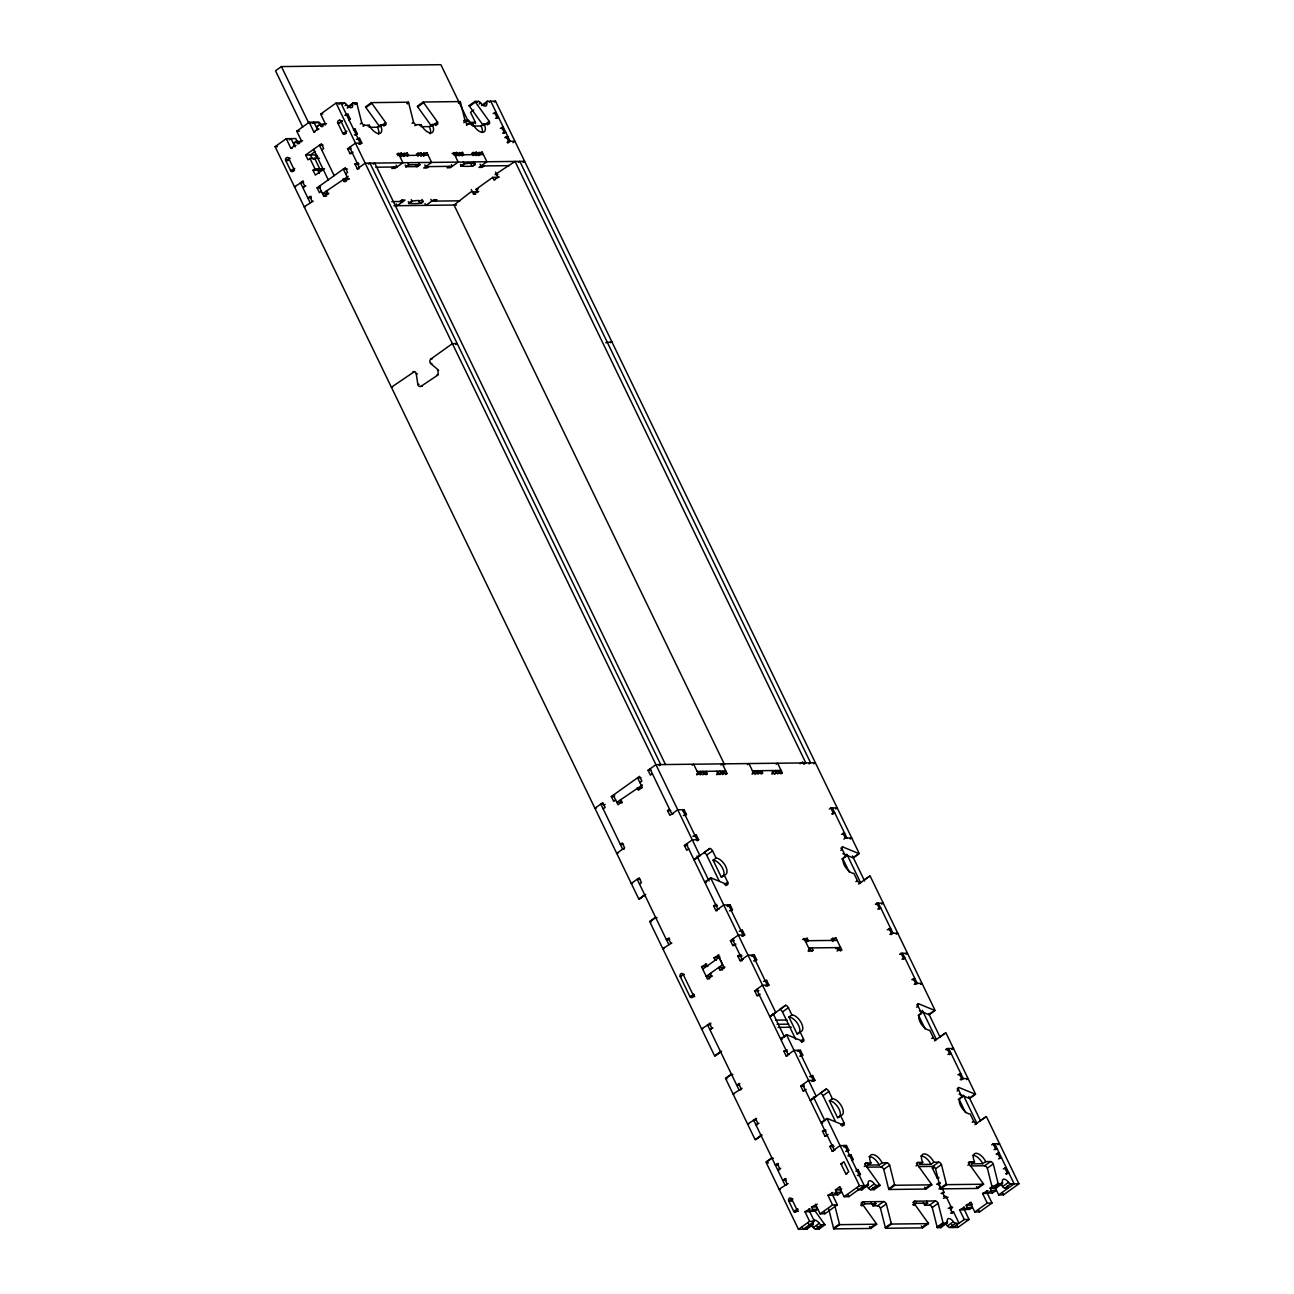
<?xml version="1.0" encoding="UTF-8"?>
<svg xmlns="http://www.w3.org/2000/svg" width="1294" height="1294" viewBox="0 0 1294 1294"><rect width="100%" height="100%" fill="white"/><g stroke="black" fill="none" stroke-linecap="round" stroke-linejoin="round"><path stroke-width="1.5" d="M645.755 894.38L639.252 899.023L645.156 894.801M725.788 885.63L727.26 884.578A2.782 1.391 54.4 0 0 727.697 882.152L724.203 874.938A9.754 4.853 54.4 0 0 725.708 866.446A9.754 4.853 54.4 0 0 716.067 858.1L712.573 850.886A2.782 1.391 54.4 0 0 709.824 848.492L694.36 859.637L700.264 855.415M859.604 883.333L869.697 876.087M721.567 1051.197L715.064 1055.855L720.968 1051.634M801.601 1042.463L803.073 1041.395A2.782 1.391 54.4 0 0 803.509 1038.969L800.015 1031.755A9.754 4.853 54.4 0 0 801.52 1023.279A9.754 4.853 54.4 0 0 791.879 1014.917L788.386 1007.702A2.782 1.391 54.4 0 0 785.62 1005.309L770.173 1016.453L776.077 1012.248M762.069 1134.967L755.567 1139.61L761.47 1135.388M842.087 1126.217L843.575 1125.165A2.782 1.391 54.4 0 0 843.995 1122.739L840.502 1115.525A9.754 4.853 54.4 0 0 842.022 1107.033A9.754 4.853 54.4 0 0 832.365 1098.687L828.872 1091.473A2.782 1.391 54.4 0 0 826.122 1089.079L810.659 1100.224L816.563 1096.002M934.478 1040.894L945.51 1032.903M975.919 1123.92L985.996 1116.673M464.303 120.876L468.024 120.843L440.882 64.7L281.429 66.576L275.525 70.798L302.667 126.941M644.752 894.914L638.848 899.136L275.088 146.659L286.233 138.684L295.776 138.587L297.523 142.194M302.602 140.771L301.421 140.787L296.763 131.163L309.201 122.267L318.728 122.17L320.475 125.777M326.525 123.674L325.328 123.69L320.669 114.066L336.084 103.035L344.236 102.954A2.782 1.391 54.4 0 1 346.517 104.539A5.58 2.766 54.4 0 0 351.078 107.709A5.58 2.766 54.4 0 0 352.534 104.458A2.782 1.391 54.4 0 1 353.262 102.841L356.61 102.808A2.782 1.391 54.4 0 1 356.885 103.488L361.754 122.898A2.782 1.391 54.4 0 0 364.504 125.292L369.291 125.227A9.754 4.853 54.4 0 0 378.948 133.589A9.754 4.853 54.4 0 0 380.452 125.097L385.24 125.049A2.782 1.391 54.4 0 0 385.677 122.623L371.815 103.31A2.782 1.391 54.4 0 1 371.427 102.63L365.523 106.852A2.782 1.391 54.4 0 0 365.911 107.531L379.773 126.844M289.274 139.865L291.021 138.62L295.016 146.901M312.42 123.318L313.973 122.218L317.693 129.885M338.882 104.41L340.872 102.986L360.25 143.084L358.778 144.135M342.392 104.264L344.236 102.954M345.045 105.59L346.517 104.539M296.019 145.478L294.822 145.494L293.657 143.084L296.31 141.192L301.389 141.725M318.971 129.06L317.79 129.076L316.626 126.666L320.233 124.095L325.004 124.03L325.441 124.936M347.358 107.062L353.262 102.841M286.233 138.684L290.891 148.309L294.822 145.494M296.31 141.192L297.474 143.585L301.421 140.787M309.201 122.267L313.844 131.891L317.79 129.076M320.233 124.095L321.397 126.505L325.328 123.69M347.358 108.162L352.534 104.458M354.766 104.118L356.61 102.808M355.413 104.539L356.885 103.488M344.819 115.263L347.892 114.195L350.221 118.999L348.749 120.067M346.048 115.506L347.892 114.195M365.911 107.531L371.815 103.31M319.489 158.337L309.945 158.418L307.972 159.825L305.643 155.021L321.397 143.763L323.71 148.584L321.753 149.991M310.398 154.989L315.348 151.447M360.282 123.965L361.754 122.898M353.585 130.079L355.074 129.028L357.387 133.848L355.543 135.158M313.374 159.34L314.733 158.369L319.731 168.818M363.032 126.343L364.504 125.292M354.33 134.916L357.387 133.848M367.997 126.165L369.291 125.227M313.019 170.258L314.976 168.851L324.519 168.754L315.348 175.062L313.019 170.258L322.546 170.161M356.448 139.331L359.522 138.248L361.851 143.068L360.007 144.378M406.931 103.245L408.419 102.194A2.782 1.391 54.4 0 1 408.678 102.873L413.546 122.299A2.782 1.391 54.4 0 0 416.312 124.677L421.084 124.628A9.754 4.853 54.4 0 0 430.74 132.975A9.754 4.853 54.4 0 0 432.245 124.499L437.032 124.434A2.782 1.391 54.4 0 0 437.469 122.008L423.623 102.711A2.782 1.391 54.4 0 1 423.219 102.016L417.315 106.237A2.782 1.391 54.4 0 0 417.719 106.917L431.565 126.23L432.665 125.437M407.206 103.941L408.678 102.873M357.678 139.574L359.522 138.248M369.13 127.313L377.508 127.216L380.452 125.097M303.54 181.111L294.466 186.757L295.663 186.74M319.764 168.786L317.774 170.226L319.327 173.428M351.418 153.565L349.93 153.582L347.601 148.761L355.478 143.149L361.851 143.068M380.873 126.052L385.677 122.623M383.768 126.1L385.24 125.049M305.869 185.915L302.699 187.339L303.896 187.323M349.93 153.582L353.084 152.158M417.719 106.917L423.623 102.711M321.381 191.253L319.408 192.66L317.079 187.84L345.288 167.686L347.617 172.49L345.644 173.897M311.207 196.348L307.746 197.772L311.32 197.723M359.085 168.802L357.29 168.818L354.96 163.998L358.131 162.591M412.074 123.351L413.546 122.299M414.824 125.728L416.312 124.677M313.229 201.152L304.155 206.797L305.352 206.781M357.29 168.818L365.167 163.19L524.62 161.313L523.148 162.365M419.79 125.55L421.084 124.628M320.427 186.433L319.036 186.449L323.71 196.057L328.838 193.243M348.862 179.057L342.878 179.122L344.042 181.532L349.17 178.701M368.466 164.192L369.955 163.141L660.716 764.608L659.228 765.66M458.367 102.905L460.211 101.579A2.782 1.391 54.4 0 1 460.47 102.275L465.339 121.685A2.782 1.391 54.4 0 0 468.104 124.062L472.892 124.014A9.754 4.853 54.4 0 0 482.533 132.376A9.754 4.853 54.4 0 0 484.053 123.884L488.825 123.82A2.782 1.391 54.4 0 0 489.261 121.393L475.416 102.097A2.782 1.391 54.4 0 1 475.011 101.401L469.107 105.623A2.782 1.391 54.4 0 0 469.512 106.318L483.358 125.615M373.254 164.128L374.726 163.076L665.488 764.544M458.998 103.326L460.47 102.275M420.922 126.699L429.301 126.602L432.245 124.499M433.409 124.92L437.469 122.008M435.56 125.486L437.032 124.434M396.773 154.18L401.431 153.08L402.596 155.49L401.124 156.542M397.743 155.717L401.431 153.08M402.628 154.115L407.286 153.015L408.451 155.426L407.157 156.348M469.512 106.318L475.416 102.097M476.904 102.42L478.376 101.369A2.782 1.391 54.4 0 1 480.656 102.954A5.58 2.766 54.4 0 0 485.218 106.124A5.58 2.766 54.4 0 0 486.673 102.889A2.782 1.391 54.4 0 1 487.401 101.255L495.537 101.158L859.313 853.652L853.409 857.873M404.326 155.118L407.286 153.015M403.777 156.509L405.265 155.458L404.1 153.048M479.184 104.005L480.656 102.954M393.813 167.007L391.839 168.414L395.026 168.366L402.903 162.753L398.245 153.129M473.717 110.039L470.531 112.319L475.189 121.943L471.242 124.758L470.078 122.348L466.471 124.92M481.497 105.477L487.401 101.255M482.969 105.526L486.673 102.889M416.442 153.937L421.1 152.854L422.265 155.264L420.793 156.315M489.278 102.275L490.749 101.223L510.143 141.321L507.685 143.084M418.528 154.698L421.1 152.854M463.867 122.736L465.339 121.685M417.784 156.218L419.078 155.296L417.913 152.886M467.085 121.507L468.654 120.391L470.175 123.545M494.259 102.08L495.537 101.158M422.281 153.873L426.955 152.789L431.598 162.413L423.736 168.026L426.923 167.994L428.896 166.586M423.623 155.151L426.955 152.789M466.633 125.13L468.104 124.062M423.445 156.283L424.917 155.231L423.769 152.821M471.598 124.936L472.892 124.014M493.111 113.516L496.184 112.449L494.712 113.5M472.731 126.084L481.093 125.987L484.053 123.884M484.457 124.822L489.261 121.393M495.44 118.336L498.513 117.253L496.847 118.45M487.353 124.887L488.825 123.82M452.059 153.533L456.717 152.433L457.882 154.843L456.41 155.895M453.401 154.811L456.717 152.433M457.898 153.452L462.556 152.369L463.721 154.762L462.071 155.959M459.241 154.73L462.556 152.369M459.063 155.862L460.535 154.811L459.37 152.401M500.293 128.365L503.35 127.281L501.506 128.607M399.895 201.524L401.852 200.117L405.054 200.069L397.177 205.697L396.304 203.902M449.083 166.344L447.126 167.751L450.312 167.719L458.173 162.09L453.531 152.466M471.712 153.29L476.386 152.207L477.551 154.601L476.063 155.668M502.606 133.169L505.679 132.101L503.835 133.411M473.054 154.568L476.386 152.207M473.07 155.571L474.348 154.649L473.2 152.239M477.567 153.226L482.225 152.126L486.884 161.75L479.006 167.379L482.193 167.347L484.166 165.939M479.281 154.245L482.225 152.126M478.731 155.636L480.203 154.568L479.039 152.174M504.741 137.585L507.814 136.501L505.97 137.827M507.07 142.389L508.542 141.337L514.931 141.256L512.958 142.663M434.978 201.104L436.935 199.697L433.749 199.745L425.872 205.358L424.998 203.562M478.715 191.463L477.535 191.48L476.37 189.086L492.755 177.359L498.74 177.278M471.259 189.49L473.588 194.294L477.535 191.48M492.755 177.359L493.92 179.769L499.063 176.938M518.36 162.429L519.832 161.362L810.594 762.845L809.122 763.897M414.031 371.896L391.386 387.246L392.583 387.229M438.698 370.327L430.676 363.517A2.782 2.281 89.3 0 1 430.951 358.956L452.399 343.638L457.17 343.573L455.844 344.527M412.835 371.912A2.782 2.281 89.3 0 1 416.247 373.837L417.833 384.415A2.782 2.281 89.3 0 0 421.213 386.162L438.31 374.775M605.721 342.764L611.852 341.745L610.509 342.716M615.637 799.935L613.663 801.342L611.334 796.538L639.543 776.368L641.873 781.188L639.899 782.595M652.354 773.699L650.381 775.106L648.051 770.286L655.929 764.657L815.382 762.781L813.91 763.832M604.136 805.046L605.123 804.35M603.15 808.863L605.123 807.456L602.794 802.636L594.933 808.265L596.113 808.249M692.193 765.272L693.665 764.22L698.323 773.844L701.51 773.796L700.345 771.402L696.657 774.038M696.835 774.896L698.323 773.844M701.526 772.421L702.998 771.37L704.162 773.763L707.349 773.731L706.184 771.321L703.24 773.44L704.567 773.424M700.038 774.863L701.51 773.796M702.691 774.831L704.162 773.763M705.877 774.782L707.349 773.731M720.887 764.932L722.359 763.881L727.018 773.505L725.546 774.556M717.054 773.278L720.014 771.159L721.179 773.569L719.69 774.621M716.504 774.669L721.179 773.569M684.963 815.56L686.435 814.508L684.105 809.704L677.732 809.769L669.871 815.398L667.542 810.594L669.499 809.187M721.195 772.194L722.667 771.127L723.831 773.537L727.018 773.505M722.699 773.343L725.853 771.095L697.159 771.434M722.359 774.588L723.831 773.537M682.634 810.756L684.105 809.704M747.463 764.625L748.935 763.573L753.593 773.181L756.78 773.149L755.615 770.739L752.299 773.116M683.361 815.576L686.435 814.508M752.121 774.249L753.593 773.181M756.796 771.774L758.284 770.706L759.432 773.116L762.635 773.084L761.47 770.674L757.621 772.971M754.936 774.475L756.78 773.149M757.961 774.168L759.432 773.116M761.147 774.135L762.635 773.084M776.174 764.285L777.645 763.234L782.288 772.858L780.816 773.909M771.968 772.89L775.284 770.512L776.449 772.922L774.605 774.233M771.79 774.006L776.449 772.922M776.093 771.806L777.937 770.48L779.101 772.89L782.288 772.858M777.985 772.696L781.139 770.448L752.429 770.787M777.629 773.941L779.101 772.89M692.888 836.296L696.318 834.954L698.647 839.774L697.175 840.825M694.118 836.539L696.318 834.954M688.699 848.88L686.726 850.287L684.397 845.467L692.274 839.838L698.647 839.774M800.064 763.767L802.684 761.891L803.849 764.301L805.806 762.894L515.044 161.426L495.084 174.577L497.883 174.544M639.495 884.045L641.468 882.637L639.139 877.833L631.278 883.446L632.459 883.446M693.956 859.75L699.86 855.528L336.084 103.035M709.824 848.492L703.92 852.714A2.782 1.391 54.4 0 1 706.67 855.091L718.963 880.518M706.67 855.091L712.573 850.886M724.203 874.938L721.259 877.041L713.107 860.203L716.067 858.1M655.557 917.252L649.653 921.474L714.66 1055.953L720.564 1051.731M704.745 882.087L710.649 877.866L775.656 1012.345L769.752 1016.566M829.341 809.025L830.813 807.974L837.186 807.893L835.714 808.944M724.365 884.53L727.697 882.152M831.654 813.829L834.727 812.761L832.511 814.347M669.516 938.166L666.345 939.573L669.629 939.541M717.394 910.62L715.905 910.636L713.576 905.816L716.747 904.393M671.845 942.97L662.771 948.615L663.968 948.599M715.905 910.636L723.767 905.007L730.156 904.927L732.469 909.747L730.997 910.798M727.082 906.01L728.554 904.943L743.096 935.028L741.624 936.08M727.94 906.512L730.156 904.927M729.412 910.814L732.469 909.747M841.553 834.29L844.61 833.207L843.138 834.258M843.866 839.094L845.354 838.043L851.727 837.962L850.255 839.013M840.841 848.249L842.685 846.923L858.795 853.555L852.892 857.776L842.831 853.636M840.793 850.401L842.265 849.349A2.782 1.391 54.4 0 1 842.685 846.923M739.295 931.259L742.368 930.192L744.681 934.996L742.837 936.322M740.88 931.243L742.368 930.192M841.682 858.892A9.754 4.853 54.4 0 1 842.798 858.682L845.758 856.563L842.265 849.349M734.264 945.493L732.76 945.51L730.447 940.706L738.308 935.077L744.681 934.996M709.775 978.749L707.381 978.765L701.558 966.747L706.702 963.917M716.391 960.229L715.194 960.245L714.029 957.835L719.157 955.004M732.76 945.51L735.93 944.102M702.707 969.157L719.108 957.431L722.602 964.661L706.201 976.372L710.988 976.323M701.558 966.747L707.09 966.165M714.029 957.835L720.046 956.897M742.222 960.73L740.136 960.746L737.806 955.942L740.977 954.519M707.381 978.765L712.509 975.951M723.977 968.446L723.459 967.394L718.671 967.459L719.836 969.869L724.98 967.039M738.324 956.767L740.669 955.101M740.136 960.746L747.997 955.134L754.386 955.053L756.699 959.857L755.227 960.924M751.313 956.12L752.784 955.069L767.326 985.138L765.854 986.206M855.9 881.683L857.388 880.632A2.782 1.391 54.4 0 0 860.138 883.009L858.666 884.077M752.542 956.363L754.386 955.053M863.794 880.308L870.102 875.973L935.109 1010.468L929.205 1014.69M753.642 960.941L756.699 959.857M802.555 939.395L807.213 938.296L808.378 940.706L806.906 941.757M804.27 940.414L807.213 938.296M763.525 981.386L766.598 980.318L768.911 985.122L767.439 986.174M765.11 981.37L766.598 980.318M808.184 950.556L811.872 947.92L813.036 950.33L811.564 951.381M808.362 951.413L813.036 950.33M875.375 904.263L876.847 903.196L883.22 903.131L881.748 904.183M710.907 1023.166L701.542 1028.811L702.739 1028.795M758.785 995.62L756.99 995.636L754.677 990.832L762.538 985.203L768.911 985.122M876.475 904.587L878.448 903.18L892.973 933.249L891.016 934.656M831.249 939.056L835.924 937.956L841.731 949.99L840.259 951.041M832.592 940.334L835.924 937.956M712.929 1027.986L709.775 1029.393L710.956 1029.393M756.99 995.636L760.16 994.213M832.414 941.466L833.902 940.398L832.738 938.004M877.704 909.067L880.761 908L879.289 909.051M835.908 948.68L837.38 947.629L838.544 950.022L841.731 949.99M837.428 949.828L840.566 947.58L808.685 947.952M837.072 951.09L838.544 950.022M887.215 929.788L890.66 928.445L888.816 929.755M785.62 1005.309L779.716 1009.53A2.782 1.391 54.4 0 1 782.482 1011.924L795.713 1039.292M889.916 934.333L891.388 933.281L897.761 933.2L896.289 934.252M782.482 1011.924L788.386 1007.702M800.015 1031.755L797.055 1033.874L788.919 1017.035L791.879 1014.917M731.369 1074.069L725.465 1078.29L755.162 1139.723L761.066 1135.501M780.557 1038.904L786.461 1034.682L816.158 1096.115L810.254 1100.337M899.605 954.374L901.077 953.322L907.45 953.241L905.978 954.309M901.19 954.357L902.678 953.306L917.203 983.375L915.731 984.427M901.934 959.194L904.991 958.11L903.519 959.178M739.78 1083.515L736.609 1084.938L739.602 1084.906M787.367 1055.969L786.17 1055.985L783.841 1051.181L787.011 1049.757M800.549 1041.088L803.509 1038.969M742.109 1088.335L733.035 1093.964L734.232 1093.948M786.17 1055.985L794.047 1050.356L800.42 1050.291L802.749 1055.095L801.261 1056.147M797.347 1051.359L798.819 1050.307L813.36 1080.377L811.888 1081.428M798.948 1051.343L800.42 1050.291M799.676 1056.163L802.749 1055.095M911.817 979.639L914.89 978.571L913.046 979.881M914.146 984.459L915.618 983.391L921.991 983.327L920.519 984.378M809.559 1076.624L812.632 1075.54L814.961 1080.361L813.473 1081.412M810.788 1076.867L812.632 1075.54M756.65 1118.404L747.576 1124.049L748.773 1124.033M804.221 1090.858L803.04 1090.874L800.711 1086.054L808.572 1080.441L814.961 1080.361M916.653 1005.066L918.497 1003.74L934.608 1010.371L928.704 1014.593L919.646 1010.873M916.589 1007.233L918.077 1006.166A2.782 1.391 54.4 0 1 918.497 1003.74M758.963 1123.208L755.809 1124.632L757.605 1124.615M803.04 1090.874L806.194 1089.451M918.206 1015.531A9.754 4.853 54.4 0 1 918.611 1015.499L921.554 1013.396L918.077 1006.166M826.122 1089.079L820.218 1093.301A2.782 1.391 54.4 0 1 822.968 1095.694L835.261 1121.105M822.968 1095.694L828.872 1091.473M840.502 1115.525L837.558 1117.644L829.422 1100.79L832.365 1098.687M931.712 1038.5L933.184 1037.448A2.782 1.391 54.4 0 0 935.95 1039.842M939.606 1037.125L945.914 1032.806L975.611 1094.239L969.707 1098.46M771.855 1157.839L765.951 1162.061L798.463 1229.3L806.599 1229.203L812.503 1224.981A2.782 1.391 54.4 0 0 813.23 1223.364A5.58 2.766 54.4 0 1 814.686 1220.113A5.58 2.766 54.4 0 1 819.248 1223.299A2.782 1.391 54.4 0 0 821.528 1224.884L824.893 1224.836A2.782 1.391 54.4 0 0 824.488 1224.156L814.977 1210.877M821.059 1122.674L826.947 1118.453L859.459 1185.692L867.611 1185.595A2.782 1.391 54.4 0 0 868.339 1183.978A5.58 2.766 54.4 0 1 869.794 1180.726A5.58 2.766 54.4 0 1 874.356 1183.897A2.782 1.391 54.4 0 0 876.62 1185.482L879.985 1185.45A2.782 1.391 54.4 0 0 879.596 1184.754L865.735 1165.457A2.782 1.391 54.4 0 1 866.171 1163.031L870.959 1162.966A9.754 4.853 54.4 0 1 872.463 1154.491A9.754 4.853 54.4 0 1 882.12 1162.837L886.908 1162.788A2.782 1.391 54.4 0 1 889.657 1165.166L894.526 1184.592A2.782 1.391 54.4 0 0 894.801 1185.272L931.793 1184.835A2.782 1.391 54.4 0 0 931.389 1184.156L917.543 1164.843A2.782 1.391 54.4 0 1 917.964 1162.416L922.751 1162.368A9.754 4.853 54.4 0 1 924.256 1153.876A9.754 4.853 54.4 0 1 933.912 1162.238L938.7 1162.174A2.782 1.391 54.4 0 1 941.45 1164.568L946.318 1183.978A2.782 1.391 54.4 0 0 946.593 1184.657L983.586 1184.236A2.782 1.391 54.4 0 0 983.181 1183.541L969.335 1164.228A2.782 1.391 54.4 0 1 969.756 1161.802L974.544 1161.753A9.754 4.853 54.4 0 1 976.064 1153.261A9.754 4.853 54.4 0 1 985.704 1161.624L990.492 1161.559A2.782 1.391 54.4 0 1 993.242 1163.953L998.111 1183.363A2.782 1.391 54.4 0 0 998.386 1184.059L1001.75 1184.01A2.782 1.391 54.4 0 0 1002.478 1182.392A5.58 2.766 54.4 0 1 1003.934 1179.158A5.58 2.766 54.4 0 1 1008.495 1182.328A2.782 1.391 54.4 0 0 1010.76 1183.913L1018.912 1183.816L986.4 1116.576L980.092 1120.895M778.454 1163.516L775.284 1164.94L778.276 1164.891M826.332 1135.97L824.844 1135.986L822.515 1131.166L825.685 1129.743M780.783 1168.32L777.613 1169.744L779.7 1169.727M824.844 1135.986L827.998 1134.563M945.639 1049.612L947.111 1048.561L953.5 1048.48L952.012 1049.531M840.679 1125.117L843.995 1122.739M946.739 1049.952L948.712 1048.544L963.254 1078.614L961.41 1079.924M947.968 1054.416L951.041 1053.348L949.198 1054.675M786.121 1178.753L782.66 1180.177L786.234 1180.128M833.401 1151.207L832.204 1151.223L829.875 1146.403L833.045 1144.98M788.143 1183.557L779.069 1189.202L780.266 1189.186M832.204 1151.223L840.081 1145.594L846.454 1145.514L848.783 1150.334L847.311 1151.385M843.381 1146.597L844.869 1145.53L864.246 1185.628L848.832 1196.659L844.044 1196.707L839.402 1187.083L835.455 1189.898L837.8 1194.831L841.407 1192.243L840.243 1189.849L835.455 1189.898M844.238 1147.099L846.454 1145.514M845.71 1151.401L848.783 1150.334M957.851 1074.877L960.924 1073.794L959.452 1074.861M847.845 1155.817L850.918 1154.733L853.247 1159.553L851.759 1160.605M849.074 1156.06L850.918 1154.733M840.954 1163.84L843.914 1161.737L848.751 1171.766L845.807 1173.868L840.954 1163.84L842.151 1163.84M960.18 1079.681L961.652 1078.63L968.025 1078.549L966.553 1079.617M957.156 1088.836L959 1087.51L975.11 1094.142L969.206 1098.363L959.129 1094.223M957.091 1090.988L958.563 1089.936A2.782 1.391 54.4 0 1 959 1087.51M864.699 1164.082L866.171 1163.031M855.868 1171.167L858.084 1169.582L860.413 1174.386L858.569 1175.712M864.263 1166.509L865.735 1165.457M958.336 1099.366A9.754 4.853 54.4 0 1 959.097 1099.269L962.057 1097.15L958.563 1089.936M867.255 1163.257A9.754 4.853 54.4 0 0 867.999 1165.085L870.959 1162.966M804.965 1211.702L809.737 1211.653L814.395 1221.277L809.607 1221.326L804.965 1211.702L810.093 1208.871M811.548 1206.995L816.336 1206.946L817.501 1209.34L812.713 1209.405L811.548 1206.995L817.274 1204.164M827.917 1195.3L832.705 1195.235L837.347 1204.86L832.576 1204.924L827.917 1195.3L833.045 1192.47M857.34 1175.47L860.413 1174.386M809.737 1211.653L812.713 1209.405M832.705 1195.235L836.62 1192.308L841.407 1192.243M840.243 1189.849L841.715 1188.782M867.999 1165.085L879.16 1164.956L882.12 1162.837M808.896 1208.887L810.06 1211.297L814.848 1211.249L817.501 1209.34M866.754 1167.172L881.004 1167.01L886.908 1162.788M798.463 1229.3L809.607 1221.326M815.479 1204.18L820.137 1213.804L832.576 1204.924M844.044 1196.707L859.459 1185.692M931.793 1184.835L925.889 1189.057L888.897 1189.493A2.782 1.391 54.4 0 1 888.622 1188.814L883.753 1169.388L889.657 1165.166M814.395 1221.277L803.25 1229.251L802.037 1226.744M820.137 1213.804L824.925 1213.756L837.347 1204.86M813.23 1223.364L807.327 1227.585A2.782 1.391 54.4 0 1 806.599 1229.203M868.339 1183.978L862.435 1188.199A2.782 1.391 54.4 0 1 861.707 1189.817L858.343 1189.849L857.324 1187.746M861.707 1189.817L867.611 1185.595M810.74 1224.997A5.58 2.766 54.4 0 1 813.344 1227.505L819.248 1223.299M866.462 1186.048A5.58 2.766 54.4 0 1 868.452 1188.118L874.356 1183.897M813.344 1227.505A2.782 1.391 54.4 0 0 815.624 1229.09L821.528 1224.884M868.452 1188.118A2.782 1.391 54.4 0 0 870.733 1189.704L876.62 1185.482M824.893 1224.836L818.989 1229.057A2.782 1.391 54.4 0 0 818.584 1228.378L824.488 1224.156M879.985 1185.45L874.081 1189.671A2.782 1.391 54.4 0 0 873.693 1188.976L879.596 1184.754M972.215 1122.27L973.686 1121.219A2.782 1.391 54.4 0 0 976.436 1123.596L974.964 1124.664M861.028 1203.129L862.872 1201.803L883.592 1201.56A2.782 1.391 54.4 0 1 886.358 1203.954L891.226 1223.364A2.782 1.391 54.4 0 0 891.485 1224.059L928.477 1223.623A2.782 1.391 54.4 0 0 928.089 1222.927L914.227 1203.614A2.782 1.391 54.4 0 1 914.664 1201.204L935.4 1200.945A2.782 1.391 54.4 0 1 938.15 1203.339L943.019 1222.749A2.782 1.391 54.4 0 0 943.277 1223.445L946.642 1223.396A2.782 1.391 54.4 0 0 947.37 1221.779A5.58 2.766 54.4 0 1 948.826 1218.544A5.58 2.766 54.4 0 1 953.387 1221.714A2.782 1.391 54.4 0 0 955.668 1223.299L959.032 1223.251L953.597 1212.025L950.54 1213.109M916.492 1163.468L917.964 1162.416M860.963 1205.28L862.435 1204.229A2.782 1.391 54.4 0 1 862.872 1201.803M916.055 1165.894L917.543 1164.843M861.755 1205.976L864.699 1203.857L875.86 1203.727A9.754 4.853 54.4 0 0 874.841 1201.9M919.047 1162.643A9.754 4.853 54.4 0 0 919.808 1164.471L922.751 1162.368M862.435 1204.229L876.281 1223.542A2.782 1.391 54.4 0 1 876.685 1224.221L870.781 1228.443L833.789 1228.879A2.782 1.391 54.4 0 1 833.53 1228.2L839.434 1223.978L834.856 1205.782M888.622 1188.814L894.526 1184.592M833.789 1228.879L839.693 1224.658L876.685 1224.221M888.897 1189.493L894.801 1185.272M871.088 1202.838A9.754 4.853 54.4 0 1 872.916 1205.846L875.86 1203.727M919.808 1164.471L930.968 1164.341L933.912 1162.238M872.916 1205.846L877.688 1205.782L883.592 1201.56M918.546 1166.557L932.796 1166.395L938.7 1162.174M938.813 1178.333L937.325 1178.349L932.278 1167.916L934.252 1166.509M928.477 1223.623L922.573 1227.844L885.581 1228.281A2.782 1.391 54.4 0 1 885.322 1227.585L880.454 1208.175L886.358 1203.954M983.586 1184.236L977.682 1188.442L940.689 1188.879A2.782 1.391 54.4 0 1 940.414 1188.199L935.546 1168.789L941.45 1164.568M937.325 1178.349L938.797 1177.297M870.781 1228.443A2.782 1.391 54.4 0 0 870.377 1227.763L876.281 1223.542M925.889 1189.057A2.782 1.391 54.4 0 0 925.485 1188.377L931.389 1184.156M936.581 1184.236L940.042 1183.153M991.673 1144.85L993.145 1143.783L999.534 1143.718L998.046 1144.769M937.681 1184.56L940.14 1182.813M993.274 1144.818L994.746 1143.767L1014.124 1183.864L998.709 1194.896L995.005 1187.213M912.82 1202.514L914.664 1201.204M968.284 1162.869L969.756 1161.802M912.755 1204.682L914.227 1203.614M967.863 1165.296L969.335 1164.228M913.548 1205.361L916.492 1203.258L927.652 1203.113A9.754 4.853 54.4 0 0 926.633 1201.285M970.84 1162.028A9.754 4.853 54.4 0 0 971.6 1163.856L974.544 1161.753M885.322 1227.585L891.226 1223.364M938.91 1189.04L946.318 1183.978M994.002 1149.654L997.076 1148.587L995.604 1149.638M885.581 1228.281L891.485 1224.059M940.495 1189.024L946.593 1184.657M941.029 1193.456L944.102 1192.389L942.242 1188.523M996.137 1154.07L999.211 1152.986L996.995 1154.571M923.301 1202.805A9.754 4.853 54.4 0 1 924.709 1205.232L927.652 1203.113M971.6 1163.856L982.761 1163.727L985.704 1161.624M942.258 1193.699L944.102 1192.389M924.709 1205.232L929.496 1205.167L935.4 1200.945M970.338 1165.959L984.588 1165.781L990.492 1161.559M943.358 1198.26L948.033 1197.176M998.467 1158.874L1001.524 1157.806M946.642 1223.396L940.738 1227.618L937.39 1227.666A2.782 1.391 54.4 0 1 937.115 1226.971L932.246 1207.561L938.15 1203.339M1001.75 1184.01L995.846 1188.232L992.482 1188.28A2.782 1.391 54.4 0 1 992.207 1187.585L987.354 1168.175L993.242 1163.953M922.573 1227.844A2.782 1.391 54.4 0 0 922.185 1227.149L928.089 1222.927M948.211 1208.289L952.481 1207.205M977.682 1188.442A2.782 1.391 54.4 0 0 977.277 1187.763L983.181 1183.541M1003.303 1168.903L1006.376 1167.835M1005.632 1173.723L1008.705 1172.639L1006.489 1174.224M951.753 1213.351L953.597 1212.025M959.63 1209.89L964.418 1209.825L969.06 1219.449L964.273 1219.514L959.63 1209.89L964.758 1207.059M966.214 1205.167L971.001 1205.118L972.166 1207.528L967.378 1207.577L966.214 1205.167L971.341 1202.352M982.583 1193.472L987.371 1193.408L992.013 1203.032L987.241 1203.096L982.583 1193.472L988.018 1190.642M990.12 1188.086L994.908 1188.021L996.073 1190.431L991.285 1190.48L990.12 1188.086L993.08 1185.967M937.115 1226.971L943.019 1222.749M992.207 1187.585L998.111 1183.363M937.39 1227.666L943.277 1223.445M992.482 1188.28L998.386 1184.059M947.37 1221.779L941.466 1226A2.782 1.391 54.4 0 1 940.738 1227.618M964.418 1209.825L967.378 1207.577M971.001 1205.118L972.473 1204.067M987.371 1193.408L991.285 1190.48M995.846 1188.232A2.782 1.391 54.4 0 0 996.574 1186.614L1002.478 1182.392M963.561 1207.076L964.726 1209.469L969.513 1209.421L972.166 1207.528M986.513 1190.658L987.678 1193.068L992.466 1193.003L996.073 1190.431M944.879 1223.412A5.58 2.766 54.4 0 1 947.483 1225.936L953.387 1221.714M1000.925 1184.722A5.58 2.766 54.4 0 1 1002.591 1186.549L1008.495 1182.328M947.483 1225.936A2.782 1.391 54.4 0 0 949.764 1227.521L955.668 1223.299M1002.591 1186.549A2.782 1.391 54.4 0 0 1004.872 1188.135L1010.76 1183.913M964.273 1219.514L953.128 1227.472L951.769 1224.674M970.144 1202.352L974.803 1211.977L987.241 1203.096M949.764 1227.521L957.916 1227.424L969.06 1219.449M974.803 1211.977L979.59 1211.928L992.013 1203.032M998.709 1194.896L1003.497 1194.831L1018.912 1183.816M371.427 102.63L408.419 102.194M423.219 102.016L460.211 101.579M475.011 101.401L478.376 101.369M469.107 105.623L470.369 105.607M320.669 114.066L322.772 114.034M348.62 119.032L350.221 118.999M339.626 120.099L339.788 120.132A1.634 1.326 89.3 0 1 340.759 120.892L341.94 120.876M342.392 121.167L337.944 123.302L339.529 123.286M468.654 120.391L463.867 120.439L464.74 122.251M319.731 122.59L308.57 122.72L281.429 66.576M339.594 122.979L337.799 123.011L342.781 133.331A2.087 1.715 89.3 0 0 345.126 134.075A2.087 1.715 89.3 0 0 345.741 131.212L340.743 120.892M470.078 122.348L475.496 122.267M321.397 126.505L322.885 126.489M316.626 126.666L317.823 126.65M353.472 129.044L355.074 129.028M296.763 131.163L299.448 131.131M346.938 131.195L342.781 133.331L346.08 133.282M313.844 131.891L315.04 131.875M293.657 143.084L294.854 143.068M297.474 143.585L299.577 143.569M323.144 145.122L319.424 145.171L334.159 175.644M275.088 146.659L277.482 146.626M350.771 147.354L349.574 147.354L359.263 167.411M290.891 148.309L292.088 148.292M347.601 148.761L351.192 148.729M305.643 155.021L315.186 154.924L316.739 158.127M399.409 155.523L428.12 155.183M454.695 154.876L483.39 154.536M287.64 157.415A1.634 1.326 89.3 0 1 288.611 158.175L289.791 158.159M289.937 158.45L285.796 160.585L287.883 160.553M288.044 160.262L285.65 160.278L290.632 170.598A2.087 1.715 89.3 0 0 292.978 171.358A2.087 1.715 89.3 0 0 293.592 168.495L288.594 158.175M354.96 163.998L359.15 163.95M375.778 167.217L396.999 166.958L396.126 165.163M509.286 165.648L480.98 165.972L480.106 164.176M294.789 168.479L290.632 170.598L294.531 170.565M347.488 169.045L343.314 169.11L347.973 178.718M348.199 176.308L322.529 193.663L328.11 193.599M344.042 181.532L346.129 181.5M493.92 179.769L495.117 179.753M303.556 182.486L300.37 182.535L310.059 202.576M317.079 187.84L320.281 187.808M327.673 190.833L326.476 190.849L327.641 193.259M476.37 189.086L478.165 189.053M477.793 191.835L470.822 191.916L454.048 205.034L724.608 764.705M323.71 196.057L324.907 196.057M325.797 196.041L326.703 196.025M473.588 194.294L475.691 194.278M391.807 201.621L403.081 201.476L402.208 199.68M460.082 200.813L431.775 201.136L430.902 199.341M393.861 205.746L456.539 205.002M430.951 358.956L432.147 358.939M430.676 363.517L431.873 363.501M416.247 373.837L417.444 373.82M417.833 384.415L419.013 384.399M421.213 386.162L422.41 386.146M648.051 770.286L651.238 770.253M758.51 772.793L760.5 772.761M641.048 777.743L637.554 777.791L642.228 787.399L638.298 790.213L637.133 787.82L641.905 787.755M642.439 784.989L616.785 802.361L621.67 802.296M614.682 795.131L613.291 795.147L617.966 804.755L621.896 801.94L620.732 799.53M611.334 796.538L614.521 796.506M603.182 804.027L600.837 804.043L622.64 849.155L624.226 849.139M667.542 810.594L670.729 810.545M673.026 813.975L671.829 813.991L650.025 768.879M623.498 844.319L620.311 844.351L622.285 842.944L624.598 847.748L616.737 853.377L617.934 853.361M687.567 844.044L686.37 844.06L717.863 909.229L719.06 909.213M684.397 845.467L687.583 845.435M639.964 879.208L637.182 879.241L668.674 944.394M713.576 905.816L717.458 905.768M733.601 939.282L732.404 939.298L742.093 959.355L743.29 959.339M730.447 940.706L734.329 940.657M805.192 940.738L837.089 940.366M737.806 955.942L741.996 955.894M707.85 966.327L706.653 966.343L705.505 963.933M719.836 969.869L722.828 969.821M711.344 973.541L710.147 973.557L711.312 975.967M684.413 974.447L683.216 974.463A2.087 1.715 89.3 0 0 680.87 973.719A2.087 1.715 89.3 0 0 680.256 976.582L689.945 996.623A2.087 1.715 89.3 0 0 692.306 997.383A2.087 1.715 89.3 0 0 692.905 994.52L683.216 974.463L680.256 976.582L681.453 976.566M757.831 989.409L756.634 989.425L788.143 1054.578L789.34 1054.561M754.677 990.832L758.85 990.783M694.102 994.504L689.945 996.623L694.732 996.574M775.462 1020.157L787.092 1020.028M710.632 1024.557L707.446 1024.589L738.939 1089.742L740.928 1089.726M777.031 1024.298L788.661 1024.152M778.115 1027.387L791.41 1027.226M783.841 1051.181L787.431 1051.132M803.865 1084.647L802.668 1084.647L834.177 1149.816L835.374 1149.8M800.711 1086.054L804.302 1086.022M756.262 1119.795L753.48 1119.828L784.973 1184.98L786.17 1184.964M822.515 1131.166L826.106 1131.134M829.875 1146.403L834.064 1146.355M851.646 1159.57L853.247 1159.553M932.278 1167.916L933.475 1167.916M856.499 1169.598L858.084 1169.582M845.807 1173.868L847.004 1173.852M839.402 1187.083L840.599 1187.067M941.369 1187.973L940.382 1187.989L938.053 1183.185M870.733 1189.704L874.081 1189.671M1004.872 1188.135L1008.22 1188.086L1007.217 1185.983M835.148 1192.437L836.328 1192.421M837.8 1194.831L833.012 1194.88L831.848 1192.486M792.963 1199.004L791.766 1199.02A2.087 1.715 89.3 0 0 789.421 1198.26A2.087 1.715 89.3 0 0 788.806 1201.123L793.804 1211.443A1.634 1.326 89.3 0 0 794.775 1212.203M791.993 1201.091L788.806 1201.123L791.766 1199.02L796.748 1209.34A2.119 1.747 89.3 0 1 794.953 1212.025M797.8 1209.033L793.659 1211.152L798.447 1211.087M796.748 1209.34L797.945 1209.324M943.957 1196.546A2.087 1.715 89.3 0 1 946.432 1197.193L951.413 1207.512L952.61 1207.496M793.804 1211.443L797.686 1211.394M812.503 1224.981L809.138 1225.03L808.135 1222.911M815.624 1229.09L818.989 1229.057M727.26 884.578L711.15 877.947L705.246 882.168L706.265 882.589M657.061 917.753L656.058 917.349L650.154 921.571L651.157 921.975M803.073 1041.395L786.962 1034.779L781.058 1039.001L782.061 1039.406M732.873 1074.586L731.87 1074.166L725.966 1078.387L726.969 1078.792M843.575 1125.165L827.464 1118.55L821.561 1122.755L822.563 1123.176M773.359 1158.34L772.356 1157.936L766.452 1162.158L768.474 1162.982M316.011 154.164L317.742 156.574M976.42 1186.549L977.277 1187.763M924.612 1187.164L925.485 1188.377M921.312 1225.936L922.185 1227.149M872.819 1187.779L873.693 1188.976M869.519 1226.55L870.377 1227.763M816.854 1225.952L818.584 1228.378M832.398 807.941L846.939 838.027M494.583 112.465L496.912 117.285M501.765 127.297L504.094 132.117M506.229 136.533L508.542 141.337M830.813 807.974L833.142 812.778M843.025 833.223L845.354 838.043M876.847 903.196L879.176 908.016M889.059 928.461L891.388 933.281M901.077 953.322L903.406 958.142M913.289 978.587L915.618 983.391M947.111 1048.561L949.44 1053.365M959.323 1073.826L961.652 1078.63M993.145 1143.783L995.474 1148.603M997.609 1153.019L999.939 1157.823M1004.775 1167.851L1007.104 1172.655M852.455 855.9L864.602 881.036M928.801 1013.849L940.059 1037.141M968.753 1096.487L980.286 1120.329M846.826 854.218L860.688 882.88M922.298 1010.323L936.144 1038.985M963.318 1095.193L976.711 1122.901M857.388 880.632L853.894 873.401A9.754 4.853 54.4 0 1 844.238 865.055A9.754 4.853 54.4 0 1 845.758 856.563M933.184 1037.448L929.707 1030.234A9.754 4.853 54.4 0 1 920.05 1021.872A9.754 4.853 54.4 0 1 921.554 1013.396M973.686 1121.219L970.193 1114.005A9.754 4.853 54.4 0 1 960.552 1105.642A9.754 4.853 54.4 0 1 962.057 1097.15M842.798 858.682L849.317 872.156M918.611 1015.499L925.129 1028.973M959.097 1099.269L965.615 1112.743M1002.413 1192.583L1003.497 1194.831M474.898 122.267L475.545 123.626M991.527 1191.046L992.466 1193.003M495.537 172.134L497.866 176.954M772.097 770.545L773.262 772.955M474.025 162.171C480.608 168.333 457.575 165.745 461.036 166.166C462.039 161.928 482.452 162.72 471.938 166.085L470.854 163.82M978.717 1210.116L979.59 1211.928M463.398 162.3L464.255 164.095L461.311 166.214L460.438 164.403M968.705 1207.771L969.513 1209.421M476.046 189.425L477.599 192.644M451.396 164.516L452.269 166.311L425.694 166.635L424.82 164.823M942.517 1192.405L944.83 1197.209M949.683 1207.237L952.012 1212.041M956.703 1224.917L957.916 1227.424M804.027 938.344L809.85 950.362M716.827 771.208L717.976 773.602M418.738 162.818L420.032 164.92L417.38 166.602L405.62 166.7L408.742 164.775L419.612 164.629L416.668 166.732L415.795 164.936M408.111 162.947L408.985 164.742L406.041 166.861L405.168 165.05M421.876 199.454C428.443 205.633 405.443 203.012 408.888 203.449C409.81 199.227 430.336 199.972 419.79 203.368L418.706 201.104M411.249 199.567L412.123 201.379L409.163 203.481L408.289 201.686M682.52 809.721L697.062 839.79M696.948 855.981L709.063 881.068M773.278 1013.881L784.536 1037.173M813.441 1096.972L824.391 1119.634M847.958 1194.847L848.832 1196.659M717.96 955.021L723.783 967.055M313.52 149.392L328.255 179.866M710.341 974.964L711.069 976.469M824.052 1211.944L824.925 1213.756M310.431 154.956L312.178 158.564M326.169 191.189L327.722 194.407M620.408 799.886L621.961 803.089M309.945 158.418L314.976 168.851M814.039 1209.583L814.848 1211.249M302.343 181.128L304.672 185.932M309.703 196.364L312.032 201.168M668.319 938.182L670.648 942.986M709.403 1023.182L711.732 1028.002M738.583 1083.531L740.912 1088.335M755.453 1118.42L757.766 1123.224M777.257 1163.532L779.586 1168.336M784.617 1178.769L786.946 1183.573M693.519 994.067L694.134 995.312M828.661 1208.774L833.53 1228.2M951.543 1207.464A2.119 1.747 89.3 0 1 950.378 1210.149M337.669 123.059A2.119 1.747 89.3 0 1 339.594 120.31M285.521 160.327A2.119 1.747 89.3 0 1 287.446 157.593M437.501 370.343A2.782 2.281 89.3 0 1 437.113 374.791M839.693 1224.658A2.782 1.391 54.4 0 1 839.434 1223.978M929.496 1205.167A2.782 1.391 54.4 0 1 932.246 1207.561M877.688 1205.782A2.782 1.391 54.4 0 1 880.454 1208.175M861.464 1205.361A9.754 4.853 54.4 0 1 861.222 1204.746M864.699 1203.857A9.754 4.853 54.4 0 1 863.955 1202.029M916.492 1203.258A9.754 4.853 54.4 0 1 915.748 1201.414M829.422 1100.79A9.754 4.853 54.4 0 1 839.062 1109.152A9.754 4.853 54.4 0 1 837.558 1117.644M788.919 1017.035A9.754 4.853 54.4 0 1 798.576 1025.382A9.754 4.853 54.4 0 1 797.055 1033.874M713.107 860.203A9.754 4.853 54.4 0 1 722.764 868.565A9.754 4.853 54.4 0 1 721.259 877.041M932.796 1166.395A2.782 1.391 54.4 0 1 935.546 1168.789M984.588 1165.781A2.782 1.391 54.4 0 1 987.354 1168.175M996.574 1186.614A5.58 2.766 54.4 0 1 996.445 1185.967M881.004 1167.01A2.782 1.391 54.4 0 1 883.753 1169.388M972.522 1155.429A9.754 4.853 54.4 0 1 982.761 1163.727M920.73 1156.043A9.754 4.853 54.4 0 1 930.968 1164.341M868.921 1156.658A9.754 4.853 54.4 0 1 879.16 1164.956M377.508 127.216A9.754 4.853 54.4 0 1 378.479 134.091M429.301 126.602A9.754 4.853 54.4 0 1 430.093 133.816M481.093 125.987A9.754 4.853 54.4 0 1 482.209 132.489"/></g></svg>
